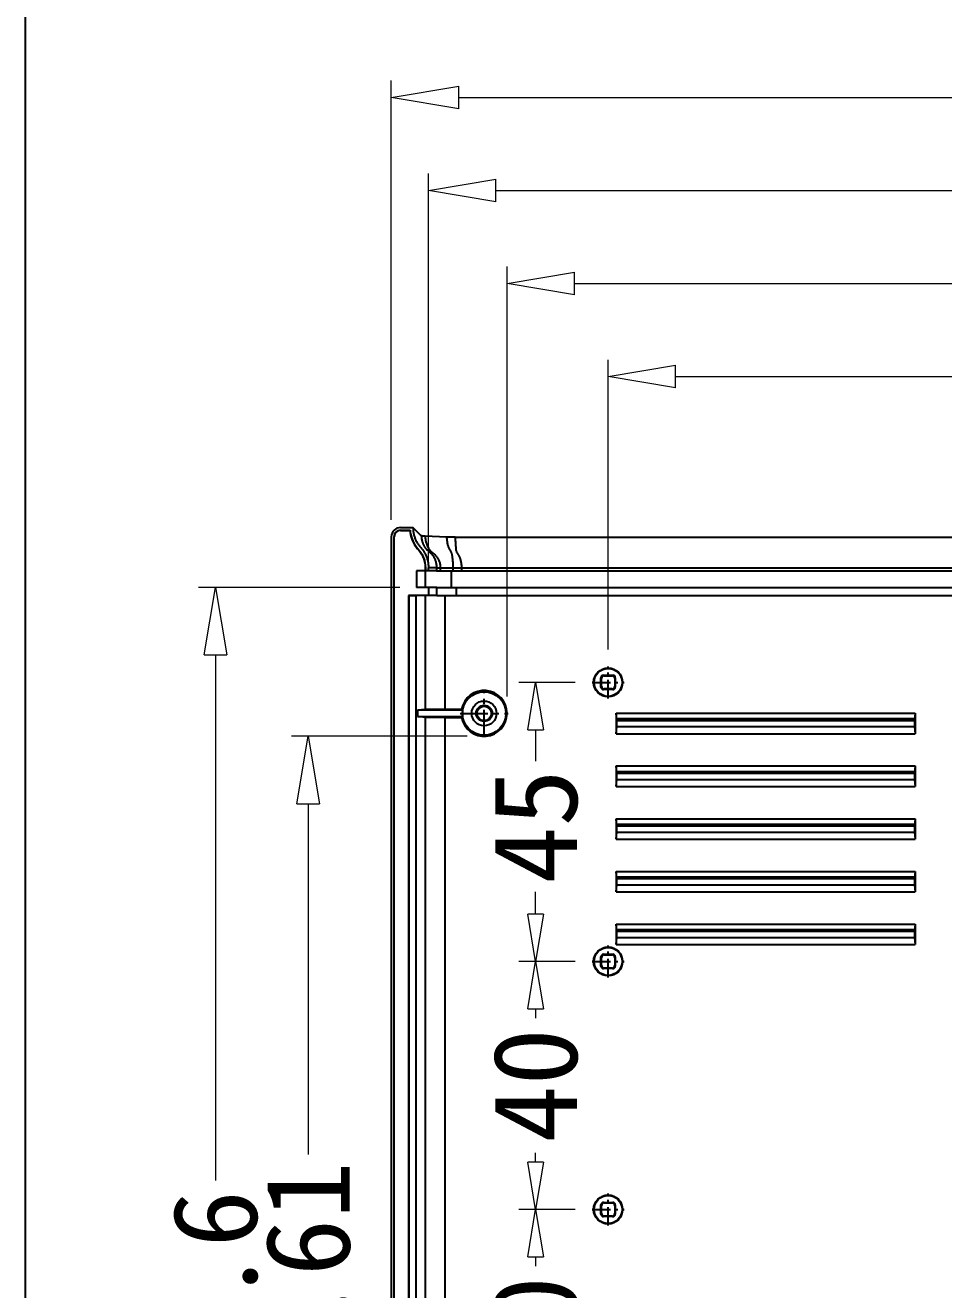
# Model space of a CAD drawing. Header units: millimetres. Extents: x 10368 to 13229, y -13270 to -11269.
# Drawn here: x 10368.1 to 10516.3, y -12085.7 to -11881.8 of the extents above; entities that cross this region are included whole.
import ezdxf

# ---------------------------------------------------------------- set-up
doc = ezdxf.new("R2010")
doc.units = ezdxf.units.MM
doc.linetypes.add('CENTER', pattern=[50.8, 31.75, -6.35, 6.35, -6.35])
doc.layers.add('dim', color=3, linetype='Continuous', lineweight=9)
doc.styles.add('FFS', font='simfang.ttf')
doc.dimstyles.new('YanXiu', dxfattribs={"dimtxt": 2.5, "dimasz": 2.2, "dimexe": 0.66, "dimexo": 0.66, "dimgap": 0.66, "dimtad": 0, "dimzin": 1, "dimdsep": 46, "dimtxsty": 'FFS', "dimcen": 0, "dimclrd": 256, "dimclre": 131, "dimclrt": 42, "dimazin": 0, "dimtfac": 1, "dimtofl": 0, "dimtmove": 0, "dimatfit": 3, "dimfxl": 0, "dimlwd": 5, "dimlwe": 5, "dimarcsym": 0})

# ---------------------------------------------------------------- blocks, each defined once
blk = doc.blocks.new('_ClosedBlank')
at = {"color": 0, "linetype": 'ByBlock', "lineweight": -2}
for p, q in [((-1, 0.167), (0, 0)), ((-1, 0.167), (-1, -0.167)), ((0, 0), (-1, -0.167))]:
    blk.add_line(p, q, dxfattribs=at)
blk = doc.blocks.new('*D40')
at = {"layer": 'Defpoints', "color": 0}
for p in [(-624.98, 182.15), (-615.86, 182.15), (-615.86, 142.15)]:
    blk.add_point(p, dxfattribs=at)
at = {"layer": 'dim', "color": 131, "lineweight": 5}
for p, q in [((-618.58, 182.15), (-627.7, 182.15)), ((-618.58, 142.15), (-627.7, 142.15))]:
    blk.add_line(p, q, dxfattribs=at)
at = {"layer": 'dim', "lineweight": 5}
for p, q in [((-624.98, 174.5), (-624.98, 173.03)), ((-624.98, 149.8), (-624.98, 151.27))]:
    blk.add_line(p, q, dxfattribs=at)
at = {"layer": 'dim', "lineweight": 5, "xscale": 7.649999999999999, "yscale": 7.649999999999999, "zscale": 7.649999999999999}
for p, rotation in [((-624.98, 182.15), 90), ((-624.98, 142.15), 270)]:
    blk.add_blockref('_ClosedBlank', p, dxfattribs=dict(at, rotation=rotation))
at = {"layer": 'dim', "color": 42, "insert": (-624.98, 162.15), "char_height": 13.6, "attachment_point": 5, "rotation": 90, "style": 'FFS'}
blk.add_mtext('40', dxfattribs=at)
blk = doc.blocks.new('*D41')
at = {"layer": 'Defpoints', "color": 0}
for p in [(-624.98, 222.15), (-615.86, 222.15), (-615.86, 182.15)]:
    blk.add_point(p, dxfattribs=at)
at = {"layer": 'dim', "color": 131, "lineweight": 5}
for p, q in [((-618.58, 222.15), (-627.7, 222.15)), ((-618.58, 182.15), (-627.7, 182.15))]:
    blk.add_line(p, q, dxfattribs=at)
at = {"layer": 'dim', "lineweight": 5}
for p, q in [((-624.98, 214.5), (-624.98, 213.03)), ((-624.98, 189.8), (-624.98, 191.27))]:
    blk.add_line(p, q, dxfattribs=at)
at = {"layer": 'dim', "lineweight": 5, "xscale": 7.649999999999999, "yscale": 7.649999999999999, "zscale": 7.649999999999999}
for p, rotation in [((-624.98, 222.15), 90), ((-624.98, 182.15), 270)]:
    blk.add_blockref('_ClosedBlank', p, dxfattribs=dict(at, rotation=rotation))
at = {"layer": 'dim', "color": 42, "insert": (-624.98, 202.15), "char_height": 13.6, "attachment_point": 5, "rotation": 90, "style": 'FFS'}
blk.add_mtext('40', dxfattribs=at)
blk = doc.blocks.new('*D42')
at = {"layer": 'Defpoints', "color": 0}
for p in [(-624.98, 267.15), (-615.86, 267.15), (-615.86, 222.15)]:
    blk.add_point(p, dxfattribs=at)
at = {"layer": 'dim', "color": 131, "lineweight": 5}
for p, q in [((-618.58, 267.15), (-627.7, 267.15)), ((-618.58, 222.15), (-627.7, 222.15))]:
    blk.add_line(p, q, dxfattribs=at)
at = {"layer": 'dim', "lineweight": 5}
for p, q in [((-624.98, 259.5), (-624.98, 254.46)), ((-624.98, 229.8), (-624.98, 233.36))]:
    blk.add_line(p, q, dxfattribs=at)
at = {"layer": 'dim', "lineweight": 5, "xscale": 7.649999999999999, "yscale": 7.649999999999999, "zscale": 7.649999999999999}
for p, rotation in [((-624.98, 267.15), 90), ((-624.98, 222.15), 270)]:
    blk.add_blockref('_ClosedBlank', p, dxfattribs=dict(at, rotation=rotation))
at = {"layer": 'dim', "color": 42, "insert": (-624.98, 243.91), "char_height": 13.6, "attachment_point": 5, "rotation": 90, "style": 'FFS'}
blk.add_mtext('45', dxfattribs=at)
blk = doc.blocks.new('*D11')
at = {"layer": 'Defpoints', "color": 0}
for p in [(-393.29, 316.47), (-613.29, 269.72), (-393.29, 269.72)]:
    blk.add_point(p, dxfattribs=at)
at = {"layer": 'dim', "color": 131, "lineweight": 5}
for p, q in [((-613.29, 272.44), (-613.29, 319.19)), ((-393.29, 272.44), (-393.29, 319.19))]:
    blk.add_line(p, q, dxfattribs=at)
at = {"layer": 'dim', "lineweight": 5}
for p, q in [((-602.41, 316.47), (-518.84, 316.47)), ((-404.17, 316.47), (-487.74, 316.47))]:
    blk.add_line(p, q, dxfattribs=at)
at = {"layer": 'dim', "lineweight": 5, "xscale": 10.88, "yscale": 10.88, "zscale": 10.88, "rotation": 180}
blk.add_blockref('_ClosedBlank', (-613.29, 316.47), dxfattribs=at)
at = {"layer": 'dim', "lineweight": 5, "xscale": 10.88, "yscale": 10.88, "zscale": 10.88}
blk.add_blockref('_ClosedBlank', (-393.29, 316.47), dxfattribs=at)
at = {"layer": 'dim', "color": 42, "insert": (-503.29, 316.47), "char_height": 13.6, "attachment_point": 5, "style": 'FFS'}
blk.add_mtext('220', dxfattribs=at)
blk = doc.blocks.new('*D12')
at = {"layer": 'Defpoints', "color": 0}
for p in [(-376.98, 331.47), (-629.59, 262.15), (-376.98, 262.15)]:
    blk.add_point(p, dxfattribs=at)
at = {"layer": 'dim', "color": 131, "lineweight": 5}
for p, q in [((-629.59, 264.87), (-629.59, 334.19)), ((-376.98, 264.87), (-376.98, 334.19))]:
    blk.add_line(p, q, dxfattribs=at)
at = {"layer": 'dim', "lineweight": 5}
for p, q in [((-618.71, 331.47), (-532.4, 331.47)), ((-387.86, 331.47), (-474.18, 331.47))]:
    blk.add_line(p, q, dxfattribs=at)
at = {"layer": 'dim', "lineweight": 5, "xscale": 10.88, "yscale": 10.88, "zscale": 10.88, "rotation": 180}
blk.add_blockref('_ClosedBlank', (-629.59, 331.47), dxfattribs=at)
at = {"layer": 'dim', "lineweight": 5, "xscale": 10.88, "yscale": 10.88, "zscale": 10.88}
blk.add_blockref('_ClosedBlank', (-376.98, 331.47), dxfattribs=at)
at = {"layer": 'dim', "color": 42, "insert": (-503.29, 331.47), "char_height": 13.6, "attachment_point": 5, "style": 'FFS'}
blk.add_mtext('252.61', dxfattribs=at)
blk = doc.blocks.new('*D44')
at = {"layer": 'Defpoints', "color": 0}
for p in [(-364.29, 346.47), (-642.29, 282.45), (-364.29, 282.45)]:
    blk.add_point(p, dxfattribs=at)
at = {"layer": 'dim', "color": 131, "lineweight": 5}
for p, q in [((-642.29, 285.17), (-642.29, 349.19)), ((-364.29, 285.17), (-364.29, 349.19))]:
    blk.add_line(p, q, dxfattribs=at)
at = {"layer": 'dim', "lineweight": 5}
for p, q in [((-631.41, 346.47), (-518.5, 346.47)), ((-375.17, 346.47), (-488.07, 346.47))]:
    blk.add_line(p, q, dxfattribs=at)
at = {"layer": 'dim', "lineweight": 5, "xscale": 10.88, "yscale": 10.88, "zscale": 10.88, "rotation": 180}
blk.add_blockref('_ClosedBlank', (-642.29, 346.47), dxfattribs=at)
at = {"layer": 'dim', "lineweight": 5, "xscale": 10.88, "yscale": 10.88, "zscale": 10.88}
blk.add_blockref('_ClosedBlank', (-364.29, 346.47), dxfattribs=at)
at = {"layer": 'dim', "color": 42, "insert": (-503.29, 346.47), "char_height": 13.6, "attachment_point": 5, "style": 'FFS'}
blk.add_mtext('278', dxfattribs=at)
blk = doc.blocks.new('*D45')
at = {"layer": 'Defpoints', "color": 0}
for p in [(-358.31, 361.47), (-648.27, 290.63), (-358.31, 290.63)]:
    blk.add_point(p, dxfattribs=at)
at = {"layer": 'dim', "color": 131, "lineweight": 5}
for p, q in [((-648.27, 293.35), (-648.27, 364.19)), ((-358.31, 293.35), (-358.31, 364.19))]:
    blk.add_line(p, q, dxfattribs=at)
at = {"layer": 'dim', "lineweight": 5}
for p, q in [((-637.39, 361.47), (-518.84, 361.47)), ((-369.19, 361.47), (-487.74, 361.47))]:
    blk.add_line(p, q, dxfattribs=at)
at = {"layer": 'dim', "lineweight": 5, "xscale": 10.88, "yscale": 10.88, "zscale": 10.88, "rotation": 180}
blk.add_blockref('_ClosedBlank', (-648.27, 361.47), dxfattribs=at)
at = {"layer": 'dim', "lineweight": 5, "xscale": 10.88, "yscale": 10.88, "zscale": 10.88}
blk.add_blockref('_ClosedBlank', (-358.31, 361.47), dxfattribs=at)
at = {"layer": 'dim', "color": 42, "insert": (-503.29, 361.47), "char_height": 13.6, "attachment_point": 5, "style": 'FFS'}
blk.add_mtext('290', dxfattribs=at)
blk = doc.blocks.new('*D13')
at = {"layer": 'Defpoints', "color": 0}
for p in [(-661.67, 258.46), (-633.29, 258.46), (-633.29, 65.84)]:
    blk.add_point(p, dxfattribs=at)
at = {"layer": 'dim', "color": 131, "lineweight": 5}
for p, q in [((-636.01, 258.46), (-664.38, 258.46)), ((-636.01, 65.84), (-664.38, 65.84))]:
    blk.add_line(p, q, dxfattribs=at)
at = {"layer": 'dim', "lineweight": 5}
for p, q in [((-661.67, 247.58), (-661.67, 191.04)), ((-661.67, 76.72), (-661.67, 133.26))]:
    blk.add_line(p, q, dxfattribs=at)
at = {"layer": 'dim', "lineweight": 5, "xscale": 10.88, "yscale": 10.88, "zscale": 10.88}
for p, rotation in [((-661.67, 258.46), 90), ((-661.67, 65.84), 270)]:
    blk.add_blockref('_ClosedBlank', p, dxfattribs=dict(at, rotation=rotation))
at = {"layer": 'dim', "color": 42, "insert": (-661.67, 162.15), "char_height": 13.6, "attachment_point": 5, "rotation": 90, "style": 'FFS'}
blk.add_mtext('192.61', dxfattribs=at)
blk = doc.blocks.new('*D46')
at = {"layer": 'Defpoints', "color": 0}
for p in [(-676.63, 282.45), (-644.19, 282.45), (-644.19, 41.85)]:
    blk.add_point(p, dxfattribs=at)
at = {"layer": 'dim', "color": 131, "lineweight": 5}
for p, q in [((-646.9, 282.45), (-679.35, 282.45)), ((-646.9, 41.85), (-679.35, 41.85))]:
    blk.add_line(p, q, dxfattribs=at)
at = {"layer": 'dim', "lineweight": 5}
for p, q in [((-676.63, 271.57), (-676.63, 186.81)), ((-676.63, 52.73), (-676.63, 137.49))]:
    blk.add_line(p, q, dxfattribs=at)
at = {"layer": 'dim', "lineweight": 5, "xscale": 10.88, "yscale": 10.88, "zscale": 10.88}
for p, rotation in [((-676.63, 282.45), 90), ((-676.63, 41.85), 270)]:
    blk.add_blockref('_ClosedBlank', p, dxfattribs=dict(at, rotation=rotation))
at = {"layer": 'dim', "color": 42, "insert": (-676.63, 162.15), "char_height": 13.6, "attachment_point": 5, "rotation": 90, "style": 'FFS'}
blk.add_mtext('240.6', dxfattribs=at)
blk = doc.blocks.new('u58')
at = {"color": 7, "linetype": 'Continuous'}
for p, q in [((-646.79, 306.349), (-645.244, 306.349)), ((-646.79, 306.323), (-645.268, 306.323)), ((-646.769, 306.801), (-644.77, 306.801)), ((-643.427, 305.458), (-644.77, 306.801)), ((-648.267, 305.303), (-648.267, 48.343)), ((-647.815, 48.322), (-647.815, 305.324)), ((-647.789, 48.322), (-647.789, 305.324)), ((-639.339, 305.254), (-642.81, 305.399)), ((-637.954, 305.229), (-368.624, 305.229)), ((-642.789, 299.823), (-644.186, 299.823)), ((-644.186, 299.823), (-644.186, 297.123)), ((-642.789, 300.323), (-642.789, 299.823)), ((-642.769, 297.123), (-642.769, 299.823)), ((-642.763, 300.323), (-642.763, 299.823)), ((-640.973, 299.823), (-642.763, 299.823)), ((-640.973, 300.323), (-642.267, 300.323)), ((-642.267, 299.823), (-642.267, 300.323)), ((-640.973, 300.323), (-365.605, 300.323)), ((-640.973, 300.323), (-640.973, 299.823)), ((-640.973, 299.823), (-365.605, 299.823)), ((-640.358, 300.323), (-640.358, 299.823)), ((-638.536, 297.123), (-638.536, 299.823)), ((-638.335, 300.323), (-638.335, 299.823)), ((-636.952, 300.323), (-636.952, 299.823)), ((-640.938, 295.823), (-645.486, 295.823)), ((-645.486, 295.823), (-645.446, 295.784)), ((-645.486, 295.823), (-645.486, 57.823)), ((-644.251, 295.784), (-645.446, 295.784)), ((-645.446, 295.784), (-645.446, 57.862)), ((-644.186, 295.823), (-644.251, 295.784)), ((-644.251, 57.862), (-644.251, 295.784)), ((-640.938, 297.123), (-644.186, 297.123)), ((-642.769, 277.476), (-642.769, 295.823)), ((-642.289, 297.123), (-642.289, 295.823)), ((-640.938, 297.123), (-365.64, 297.123)), ((-640.938, 295.823), (-640.938, 297.123)), ((-640.938, 295.823), (-365.64, 295.823)), ((-639.581, 277.492), (-639.581, 295.823)), ((-637.755, 295.823), (-637.755, 297.123)), ((-614.352, 282.486), (-614.439, 282.573)), ((-614.439, 281.073), (-614.439, 282.573)), ((-614.352, 281.16), (-614.352, 282.486)), ((-614.039, 282.973), (-612.539, 282.973)), ((-613.952, 282.886), (-614.039, 282.973)), ((-613.952, 282.886), (-612.626, 282.886)), ((-612.626, 282.886), (-612.539, 282.973)), ((-612.226, 282.486), (-612.139, 282.573)), ((-612.226, 282.486), (-612.226, 281.16)), ((-612.139, 282.573), (-612.139, 281.073)), ((-614.352, 281.16), (-614.439, 281.073)), ((-613.952, 280.76), (-614.039, 280.673)), ((-612.539, 280.673), (-614.039, 280.673)), ((-612.626, 280.76), (-613.952, 280.76)), ((-612.626, 280.76), (-612.539, 280.673)), ((-612.226, 281.16), (-612.139, 281.073)), ((-642.769, 277.476), (-644.042, 277.323)), ((-636.78, 277.323), (-644.042, 277.323)), ((-644.042, 277.323), (-644.042, 276.323)), ((-639.581, 277.492), (-642.769, 277.476)), ((-639.581, 277.492), (-636.923, 277.492)), ((-644.042, 276.323), (-636.78, 276.323)), ((-642.769, 276.17), (-644.042, 276.323)), ((-639.581, 276.154), (-642.769, 276.17)), ((-642.769, 77.476), (-642.769, 276.17)), ((-639.581, 276.154), (-636.923, 276.154)), ((-639.581, 77.492), (-639.581, 276.154)), ((-611.994, 276.844), (-563.784, 276.844)), ((-611.889, 275.689), (-611.994, 276.844)), ((-611.994, 276.844), (-611.994, 273.534)), ((-611.915, 275.978), (-563.863, 275.978)), ((-611.889, 275.689), (-563.889, 275.689)), ((-611.889, 274.689), (-611.889, 275.689)), ((-563.784, 276.844), (-563.889, 275.689)), ((-563.889, 275.689), (-563.889, 274.689)), ((-563.784, 276.844), (-563.784, 273.534)), ((-611.994, 273.534), (-611.889, 274.689)), ((-611.994, 273.534), (-563.784, 273.534)), ((-611.889, 274.689), (-563.889, 274.689)), ((-563.889, 274.689), (-563.784, 273.534)), ((-611.994, 268.344), (-563.784, 268.344)), ((-611.889, 267.189), (-611.994, 268.344)), ((-611.994, 268.344), (-611.994, 265.034)), ((-611.915, 267.478), (-563.863, 267.478)), ((-611.889, 267.189), (-563.889, 267.189)), ((-611.889, 266.189), (-611.889, 267.189)), ((-563.784, 268.344), (-563.889, 267.189)), ((-563.889, 267.189), (-563.889, 266.189)), ((-563.784, 268.344), (-563.784, 265.034)), ((-611.994, 265.034), (-611.889, 266.189)), ((-611.889, 266.189), (-563.889, 266.189)), ((-563.889, 266.189), (-563.784, 265.034)), ((-611.994, 265.034), (-563.784, 265.034)), ((-611.994, 259.844), (-563.784, 259.844)), ((-611.889, 258.689), (-611.994, 259.844)), ((-611.994, 259.844), (-611.994, 256.534)), ((-611.915, 258.978), (-563.863, 258.978)), ((-563.784, 259.844), (-563.889, 258.689)), ((-563.784, 259.844), (-563.784, 256.534)), ((-611.994, 256.534), (-611.889, 257.689)), ((-611.889, 258.689), (-563.889, 258.689)), ((-611.889, 257.689), (-611.889, 258.689)), ((-611.889, 257.689), (-563.889, 257.689)), ((-563.889, 258.689), (-563.889, 257.689)), ((-563.889, 257.689), (-563.784, 256.534)), ((-611.994, 256.534), (-563.784, 256.534)), ((-611.994, 251.344), (-563.784, 251.344)), ((-611.889, 250.189), (-611.994, 251.344)), ((-611.994, 251.344), (-611.994, 248.034)), ((-563.784, 251.344), (-563.889, 250.189)), ((-563.784, 251.344), (-563.784, 248.034)), ((-611.994, 248.034), (-611.889, 249.189)), ((-611.915, 250.478), (-563.863, 250.478)), ((-611.889, 250.189), (-563.889, 250.189)), ((-611.889, 249.189), (-611.889, 250.189)), ((-611.889, 249.189), (-563.889, 249.189)), ((-563.889, 250.189), (-563.889, 249.189)), ((-563.889, 249.189), (-563.784, 248.034)), ((-611.994, 248.034), (-563.784, 248.034)), ((-611.994, 242.844), (-563.784, 242.844)), ((-611.994, 242.844), (-611.994, 239.534)), ((-611.889, 241.689), (-611.994, 242.844)), ((-563.784, 242.844), (-563.889, 241.689)), ((-563.784, 242.844), (-563.784, 239.534)), ((-611.994, 239.534), (-611.889, 240.689)), ((-611.915, 241.978), (-563.863, 241.978)), ((-611.889, 241.689), (-563.889, 241.689)), ((-611.889, 240.689), (-611.889, 241.689)), ((-611.889, 240.689), (-563.889, 240.689)), ((-563.889, 241.689), (-563.889, 240.689)), ((-563.889, 240.689), (-563.784, 239.534)), ((-611.994, 239.534), (-563.784, 239.534)), ((-614.352, 237.486), (-614.439, 237.573)), ((-614.439, 236.073), (-614.439, 237.573)), ((-614.352, 236.16), (-614.352, 237.486)), ((-614.039, 237.973), (-612.539, 237.973)), ((-613.952, 237.886), (-614.039, 237.973)), ((-613.952, 237.886), (-612.626, 237.886)), ((-612.626, 237.886), (-612.539, 237.973)), ((-612.226, 237.486), (-612.139, 237.573)), ((-612.226, 237.486), (-612.226, 236.16)), ((-612.139, 237.573), (-612.139, 236.073)), ((-614.352, 236.16), (-614.439, 236.073)), ((-613.952, 235.76), (-614.039, 235.673)), ((-612.539, 235.673), (-614.039, 235.673)), ((-612.626, 235.76), (-613.952, 235.76)), ((-612.626, 235.76), (-612.539, 235.673)), ((-612.226, 236.16), (-612.139, 236.073)), ((-614.039, 197.973), (-612.539, 197.973)), ((-613.952, 197.886), (-614.039, 197.973)), ((-613.952, 197.886), (-612.626, 197.886)), ((-612.626, 197.886), (-612.539, 197.973)), ((-614.352, 197.486), (-614.439, 197.573)), ((-614.439, 196.073), (-614.439, 197.573)), ((-614.352, 196.16), (-614.439, 196.073)), ((-614.352, 196.16), (-614.352, 197.486)), ((-613.952, 195.76), (-614.039, 195.673)), ((-612.626, 195.76), (-613.952, 195.76)), ((-612.626, 195.76), (-612.539, 195.673)), ((-612.226, 197.486), (-612.139, 197.573)), ((-612.226, 197.486), (-612.226, 196.16)), ((-612.226, 196.16), (-612.139, 196.073)), ((-612.139, 197.573), (-612.139, 196.073)), ((-612.539, 195.673), (-614.039, 195.673))]:
    blk.add_line(p, q, dxfattribs=at)
at = {"color": 1, "linetype": 'CENTER', "ltscale": 0.093491}
for p, q in [((-613.289, 279.252), (-613.289, 284.394)), ((-613.289, 279.252), (-613.289, 284.394)), ((-615.86, 281.823), (-610.718, 281.823)), ((-615.86, 281.823), (-610.718, 281.823)), ((-613.289, 234.252), (-613.289, 239.394)), ((-613.289, 234.252), (-613.289, 239.394)), ((-615.86, 236.823), (-610.718, 236.823)), ((-615.86, 236.823), (-610.718, 236.823)), ((-613.289, 194.252), (-613.289, 199.394)), ((-613.289, 194.252), (-613.289, 199.394)), ((-615.86, 196.823), (-610.718, 196.823)), ((-615.86, 196.823), (-610.718, 196.823))]:
    blk.add_line(p, q, dxfattribs=at)
at = {"color": 1, "linetype": 'CENTER', "ltscale": 0.14}
for p, q in [((-633.289, 272.973), (-633.289, 280.673)), ((-633.289, 272.973), (-633.289, 280.673)), ((-637.139, 276.823), (-629.439, 276.823)), ((-637.139, 276.823), (-629.439, 276.823))]:
    blk.add_line(p, q, dxfattribs=at)
at = {"color": 7, "linetype": 'Continuous'}
for centre, radius in [((-613.289, 281.823), 2.337), ((-613.289, 281.823), 2.25), ((-633.289, 276.823), 3.5), ((-633.289, 276.823), 2), ((-633.289, 276.823), 1.3), ((-633.289, 276.823), 1.158), ((-613.289, 236.823), 2.337), ((-613.289, 236.823), 2.25), ((-613.289, 196.823), 2.337), ((-613.289, 196.823), 2.25)]:
    blk.add_circle(centre, radius, dxfattribs=at)
for centre, radius, start, end in [((-646.791, 305.325), 1.024, 89.97103, 180.02897), ((-646.791, 305.325), 0.998, 89.96982, 180.03018), ((-633.289, 276.823), 3.695, 190.42557, 169.57443), ((-628.386, 284.599), 11.108, 219.77816, 220.91929), ((-633.289, 276.823), 3.526, 171.84818, 188.15182), ((-628.32, 268.991), 11.195, 139.08514, 140.21742)]:
    blk.add_arc(centre, radius, start, end, dxfattribs=at)
for centre, major_axis, ratio, start_param, end_param in [((-646.766, 305.3), (-1.063, 1.063), 0.9980992, 5.4987385, 7.0676321), ((-614.039, 282.573), (-0.283, 0.283), 0.9996955, -0.7852459, 0.7852459), ((-613.952, 282.486), (0.283, -0.283), 0.9996955, 2.3563468, 3.9268385), ((-612.626, 282.486), (-0.283, -0.283), 0.9996955, 2.3563468, 3.9268385), ((-612.539, 282.573), (0.283, 0.283), 0.9996955, -0.7852459, 0.7852459), ((-614.039, 281.073), (0.283, 0.283), 0.9996955, -3.9268385, -2.3563468), ((-613.952, 281.16), (0.283, 0.283), 0.9996955, 2.3563468, 3.9268385), ((-612.626, 281.16), (-0.283, 0.283), 0.9996955, 2.3563468, 3.9268385), ((-612.539, 281.073), (-0.283, 0.283), 0.9996955, -3.9268385, -2.3563468), ((-614.039, 237.573), (0.283, -0.283), 0.9996955, 2.3563468, 3.9268385), ((-613.952, 237.486), (0.283, -0.283), 0.9996955, 2.3563468, 3.9268385), ((-612.626, 237.486), (-0.283, -0.283), 0.9996955, 2.3563468, 3.9268385), ((-612.539, 237.573), (0.283, 0.283), 0.9996955, -0.7852459, 0.7852459), ((-614.039, 236.073), (0.283, 0.283), 0.9996955, 2.3563468, 3.9268385), ((-613.952, 236.16), (0.283, 0.283), 0.9996955, 2.3563468, 3.9268385), ((-612.626, 236.16), (-0.283, 0.283), 0.9996955, 2.3563468, 3.9268385), ((-612.539, 236.073), (0.283, -0.283), 0.9996955, -0.7852459, 0.7852459), ((-614.039, 197.573), (0.283, -0.283), 0.9996955, 2.3563468, 3.9268385), ((-613.952, 197.486), (0.283, -0.283), 0.9996955, 2.3563468, 3.9268385), ((-612.626, 197.486), (-0.283, -0.283), 0.9996955, 2.3563468, 3.9268385), ((-612.539, 197.573), (0.283, 0.283), 0.9996955, -0.7852459, 0.7852459), ((-614.039, 196.073), (0.283, 0.283), 0.9996955, 2.3563468, 3.9268385), ((-613.952, 196.16), (0.283, 0.283), 0.9996955, 2.3563468, 3.9268385), ((-612.626, 196.16), (-0.283, 0.283), 0.9996955, 2.3563468, 3.9268385), ((-612.539, 196.073), (0.283, -0.283), 0.9996955, -0.7852459, 0.7852459)]:
    blk.add_ellipse(centre, major_axis=major_axis, ratio=ratio, start_param=start_param, end_param=end_param, dxfattribs=at)
for points, start_tangent, end_tangent in [([(-645.268, 306.323), (-644.935, 304.903), (-644.499, 304.022), (-644.07, 303.425), (-643.919, 303.247), (-643.655, 302.927), (-643.433, 302.601), (-643.079, 301.884), (-642.789, 300.323)], (0.0942764, -0.9955461), (0, -1)), ([(-645.244, 306.349), (-645.242, 306.325), (-644.91, 304.912), (-644.477, 304.036), (-644.05, 303.441), (-643.9, 303.264), (-643.634, 302.943), (-643.411, 302.614), (-643.055, 301.894), (-642.763, 300.323)], (0.0898105, -0.9959589), (0, -1)), ([(-644.77, 306.801), (-644.738, 306.256), (-644.646, 305.718), (-644.493, 305.194), (-644.283, 304.69), (-644.016, 304.214), (-643.695, 303.771), (-643.341, 303.354), (-643.02, 302.911), (-642.754, 302.434), (-642.543, 301.93), (-642.39, 301.406), (-642.298, 300.868), (-642.267, 300.323)], (0.00022, -1), (0, -1)), ([(-643.427, 305.458), (-643.405, 305.127), (-643.359, 304.834), (-643.298, 304.583), (-643.228, 304.363), (-643.152, 304.169), (-643.074, 303.999), (-642.995, 303.85), (-642.92, 303.723), (-642.851, 303.617), (-642.788, 303.528), (-642.732, 303.454), (-642.664, 303.371), (-642.565, 303.259), (-642.446, 303.139), (-642.323, 303.026), (-642.221, 302.94), (-642.141, 302.874), (-642.064, 302.809), (-641.986, 302.741), (-641.909, 302.668), (-641.826, 302.583), (-641.732, 302.474), (-641.627, 302.34), (-641.524, 302.193), (-641.429, 302.041), (-641.34, 301.877), (-641.253, 301.694), (-641.171, 301.483), (-641.095, 301.242), (-641.033, 300.97), (-640.989, 300.663), (-640.973, 300.323)], (0.0159581, -0.9998727), (-0.0000094, -1)), ([(-642.81, 305.399), (-643.13, 305.416), (-643.34, 305.436), (-643.427, 305.458)], (-0.9991277, 0.0417603), (-0.7071522, 0.7070613)), ([(-642.81, 305.399), (-642.79, 305.075), (-642.751, 304.786), (-642.701, 304.538), (-642.644, 304.326), (-642.585, 304.144), (-642.526, 303.989), (-642.468, 303.853), (-642.409, 303.727), (-642.349, 303.61), (-642.285, 303.493), (-642.209, 303.365), (-642.127, 303.246), (-642.054, 303.155), (-641.988, 303.081), (-641.925, 303.022), (-641.852, 302.957), (-641.767, 302.887), (-641.673, 302.811), (-641.571, 302.727), (-641.462, 302.635), (-641.349, 302.533), (-641.234, 302.422), (-641.118, 302.3), (-641.004, 302.166), (-640.895, 302.022), (-640.79, 301.862), (-640.687, 301.677), (-640.588, 301.464), (-640.5, 301.225)], (0.0223963, -0.9997492), (0.3058346, -0.9520847)), ([(-639.339, 305.254), (-639.326, 304.962), (-639.298, 304.668), (-639.256, 304.393), (-639.204, 304.141), (-639.142, 303.906), (-639.071, 303.683), (-638.982, 303.465), (-638.872, 303.259), (-638.762, 303.08), (-638.675, 302.928), (-638.611, 302.795), (-638.564, 302.672), (-638.528, 302.551), (-638.501, 302.428), (-638.48, 302.301), (-638.462, 302.165), (-638.442, 302.02), (-638.423, 301.86), (-638.402, 301.679), (-638.382, 301.47), (-638.364, 301.233), (-638.349, 300.965), (-638.338, 300.663), (-638.335, 300.323)], (0.0172677, -0.9998509), (0.0000171, -1)), ([(-637.954, 305.229), (-638.459, 305.232), (-638.93, 305.24), (-639.339, 305.254)], (-1, 0.0000001), (-0.9991277, 0.0417599)), ([(-637.954, 305.229), (-637.949, 304.926), (-637.94, 304.639), (-637.927, 304.372), (-637.911, 304.123), (-637.893, 303.887), (-637.874, 303.663), (-637.857, 303.451), (-637.845, 303.24), (-637.818, 303.058), (-637.768, 302.909), (-637.701, 302.778), (-637.628, 302.656), (-637.552, 302.536), (-637.474, 302.414), (-637.396, 302.287), (-637.324, 302.152), (-637.258, 302.007), (-637.198, 301.849), (-637.14, 301.669), (-637.084, 301.462), (-637.034, 301.226), (-636.992, 300.959), (-636.963, 300.658), (-636.952, 300.323)], (0.0121334, -0.9999264), (-0.0000478, -1)), ([(-640.5, 301.225), (-640.427, 300.957), (-640.377, 300.657), (-640.358, 300.323)], (0.3058346, -0.9520847), (-0.0000195, -1))]:
    blk.add_spline(points, degree=3, dxfattribs=dict(at, start_tangent=start_tangent, end_tangent=end_tangent))
at = {"layer": 'Defpoints', "color": 2}
blk.add_lwpolyline([(0, 1000.236), (-707.31, 1000.236), (-707.31, 0), (0, 0)], close=True, dxfattribs=at)
at = {"layer": 'dim'}
dim = blk.add_linear_dim(base=(-358.311, 376.14), p1=(-648.267, 305.303), p2=(-358.311, 305.303), text='290', dimstyle='YanXiu', override={"dimscale": 1.7, "dimtxt": 8, "dimasz": 6.4, "dimexe": 1.5992, "dimexo": 1.5992, "dimgap": 1.5992, "dimzin": 8, "dimblk": 'ClosedBlank', "dimldrblk": 'ClosedBlank'}, dxfattribs=at)
dim.commit()
dim.dimension.update_dxf_attribs({"geometry": '*D45', "text_midpoint": (-503.289, 376.14), "insert": (0, 14.673)})
for base, p1, p2, picture, middle in [((-364.289, 361.14), (-642.289, 297.123), (-364.289, 297.123), '*D44', (-503.289, 361.14)), ((-376.984, 346.14), (-629.594, 276.823), (-376.984, 276.823), '*D12', (-503.289, 346.14)), ((-393.289, 331.14), (-613.289, 284.394), (-393.289, 284.394), '*D11', (-503.289, 331.14))]:
    dim = blk.add_linear_dim(base=base, p1=p1, p2=p2, dimstyle='YanXiu', override={"dimscale": 1.7, "dimtxt": 8, "dimasz": 6.4, "dimexe": 1.5992, "dimexo": 1.5992, "dimgap": 1.5992, "dimzin": 8, "dimblk": 'ClosedBlank', "dimldrblk": 'ClosedBlank'}, dxfattribs=at)
    dim.commit()
    dim.dimension.update_dxf_attribs({"geometry": picture, "text_midpoint": middle, "insert": (0, 14.673)})
for base, p1, p2, override, picture, middle in [((-676.633, 297.123), (-644.186, 56.523), (-644.186, 297.123), {"dimscale": 1.7, "dimtxt": 8, "dimasz": 6.4, "dimexe": 1.5992, "dimexo": 1.5992, "dimgap": 1.5992, "dimzin": 8, "dimblk": 'ClosedBlank', "dimldrblk": 'ClosedBlank'}, '*D46', (-676.633, 176.823)), ((-624.977, 281.823), (-615.86, 236.823), (-615.86, 281.823), {"dimscale": 1.7, "dimtxt": 8, "dimasz": 4.5, "dimexe": 1.5992, "dimexo": 1.5992, "dimgap": 1.5992, "dimzin": 8, "dimblk": 'ClosedBlank', "dimldrblk": 'ClosedBlank'}, '*D42', (-624.977, 258.583)), ((-624.977, 236.823), (-615.86, 196.823), (-615.86, 236.823), {"dimscale": 1.7, "dimtxt": 8, "dimasz": 4.5, "dimexe": 1.5992, "dimexo": 1.5992, "dimgap": 1.5992, "dimzin": 8, "dimblk": 'ClosedBlank', "dimldrblk": 'ClosedBlank'}, '*D41', (-624.977, 216.823)), ((-624.977, 196.823), (-615.86, 156.823), (-615.86, 196.823), {"dimscale": 1.7, "dimtxt": 8, "dimasz": 4.5, "dimexe": 1.5992, "dimexo": 1.5992, "dimgap": 1.5992, "dimzin": 8, "dimblk": 'ClosedBlank', "dimldrblk": 'ClosedBlank'}, '*D40', (-624.977, 176.823))]:
    dim = blk.add_linear_dim(base=base, p1=p1, p2=p2, angle=90, dimstyle='YanXiu', override=override, dxfattribs=at)
    dim.commit()
    dim.dimension.update_dxf_attribs({"geometry": picture, "text_midpoint": middle, "dimtype": 128, "insert": (0, 14.673)})
dim = blk.add_linear_dim(base=(-661.666, 273.128), p1=(-633.289, 80.518), p2=(-633.289, 273.128), angle=90, dimstyle='YanXiu', override={"dimscale": 1.7, "dimtxt": 8, "dimasz": 6.4, "dimexe": 1.5992, "dimexo": 1.5992, "dimgap": 1.5992, "dimzin": 8, "dimblk": 'ClosedBlank', "dimldrblk": 'ClosedBlank'}, dxfattribs=at)
dim.commit()
dim.dimension.update_dxf_attribs({"geometry": '*D13', "text_midpoint": (-661.666, 176.823), "insert": (0, 14.673)})

msp = doc.modelspace()

# ---------------------------------------------------------------- block references
msp.add_blockref('u58', (11075.41, -12269.61))

doc.saveas('drawing.dxf')
